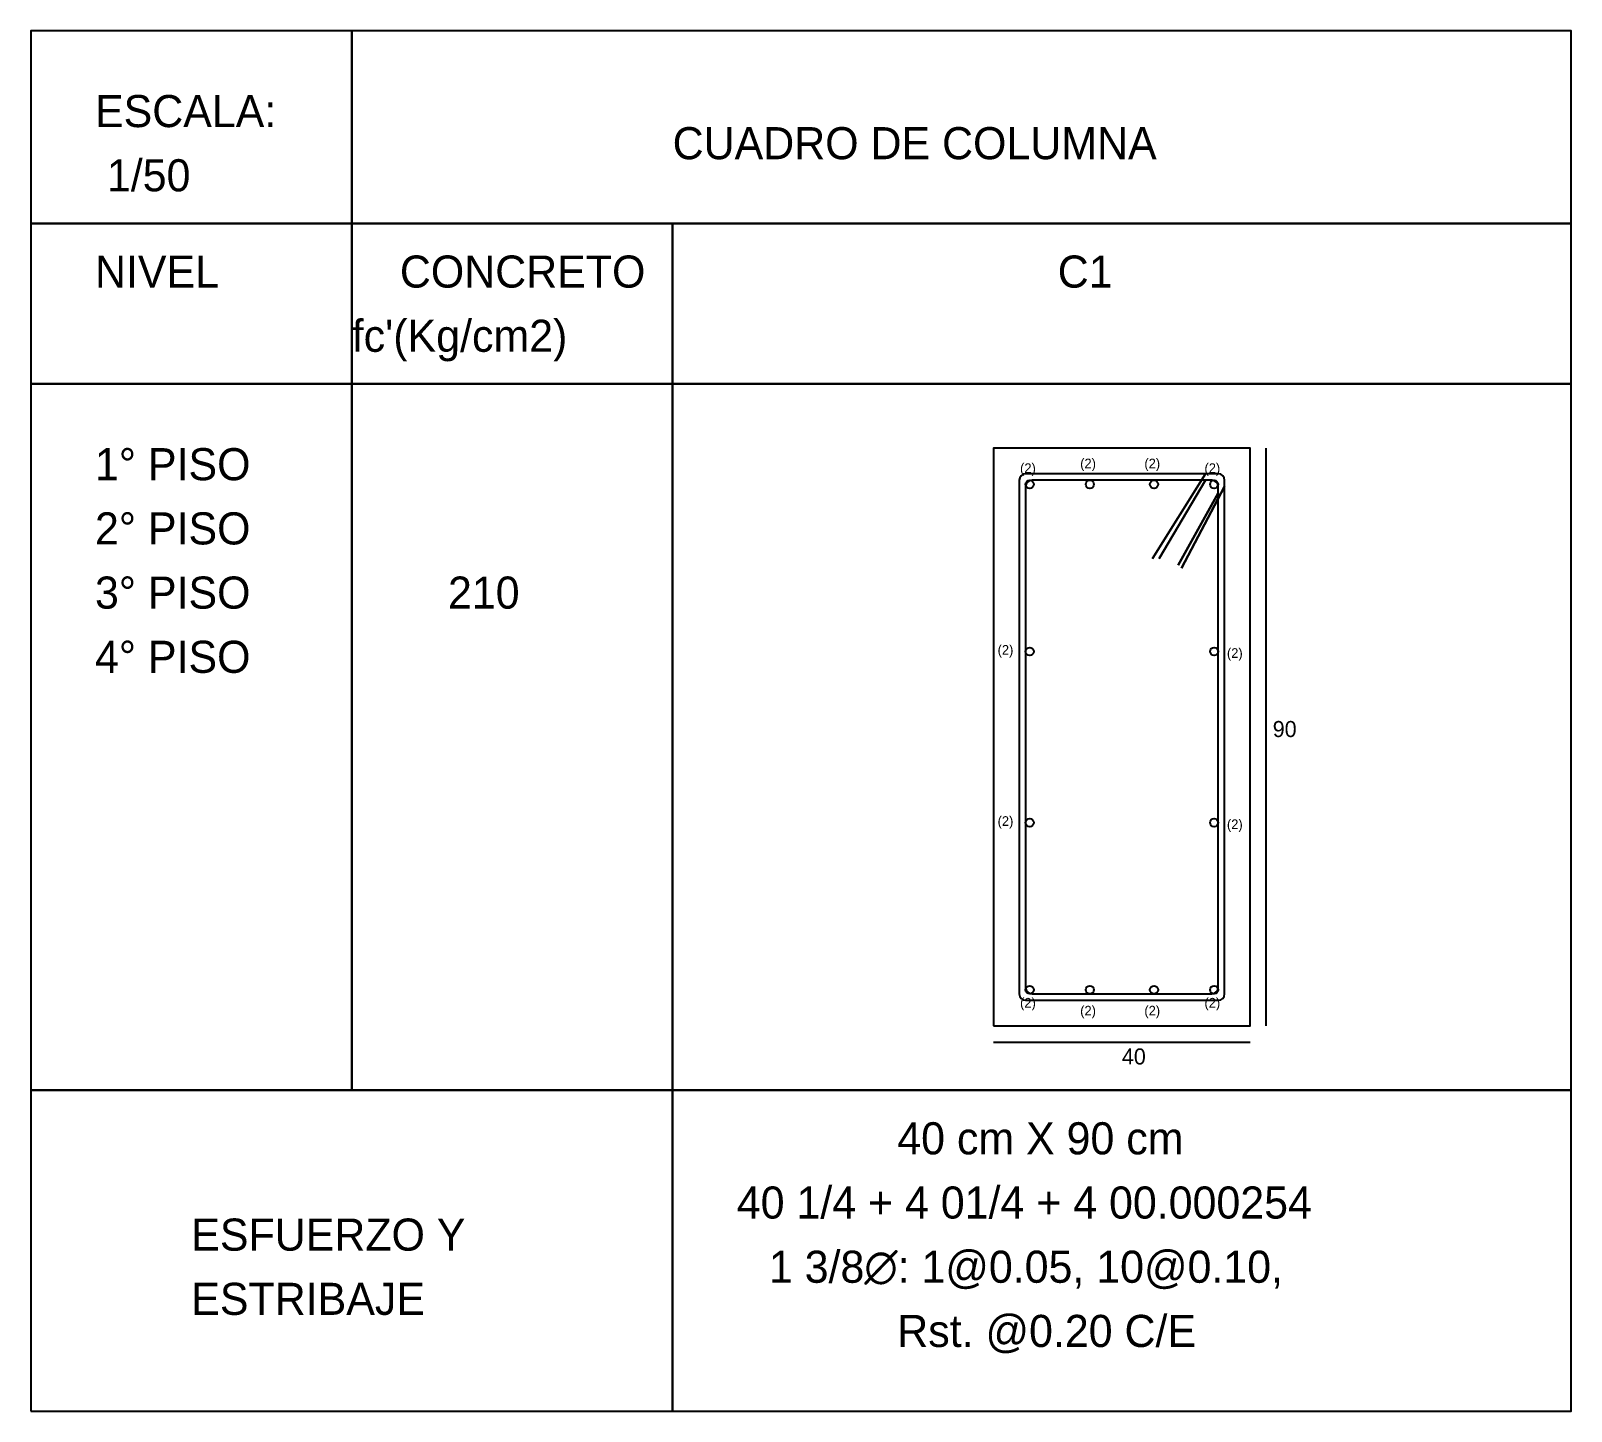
# Model space of a CAD drawing. Header units: metres. Extents: x 0 to 4.8, y 0 to 4.3.
import ezdxf

# ---------------------------------------------------------------- set-up
doc = ezdxf.new("R2010")
doc.units = ezdxf.units.M

msp = doc.modelspace()

# ---------------------------------------------------------------- linework, layer by layer
at = {"color": 1}
for p, q in [((1, 1), (1, 4.3)), ((1, 4.3), (1, 1)), ((0, 3.7), (4.8, 3.7)), ((4.8, 3.7), (0, 3.7)), ((2, 0), (2, 3.7)), ((2, 3.7), (2, 0)), ((4.8, 3.2), (0, 3.2)), ((4.8, 1), (0, 1))]:
    msp.add_line(p, q, dxfattribs=at)
for p, q in [((0, 3.2), (4.8, 3.2)), ((0, 1), (4.8, 1))]:
    msp.add_line(p, q)
at = {"color": 8}
for p, q in [((3.85, 1.2), (3.85, 3)), ((3, 1.15), (3.8, 1.15))]:
    msp.add_line(p, q, dxfattribs=at)
at = {"color": 3}
for p, q in [((3.08, 2.9), (3.08, 1.3)), ((3.7, 2.92), (3.1, 2.92)), ((3.1, 2.88), (3.1, 1.32)), ((3.68, 2.9), (3.12, 2.9)), ((3.4957, 2.6557), (3.66, 2.92)), ((3.66, 2.92), (3.4957, 2.6557)), ((3.5157, 2.6557), (3.66, 2.9)), ((3.66, 2.9), (3.5157, 2.6557)), ((3.5857, 2.6257), (3.72, 2.88)), ((3.72, 2.88), (3.5857, 2.6257)), ((3.7, 1.32), (3.7, 2.88)), ((3.72, 1.3), (3.72, 2.9)), ((3.5757, 2.6357), (3.7, 2.86)), ((3.7, 2.86), (3.5757, 2.6357)), ((3.12, 1.3), (3.68, 1.3)), ((3.1, 1.28), (3.7, 1.28))]:
    msp.add_line(p, q, dxfattribs=at)
at = {"color": 1}
msp.add_polyline3d([(0, 0, 0), (4.8, 0, 0), (4.8, 4.3, 0), (0, 4.3, 0), (0, 0, 0)], dxfattribs=at)
at = {"color": 5}
msp.add_polyline3d([(3, 1.2, 0), (3.8, 1.2, 0), (3.8, 3, 0), (3, 3, 0), (3, 1.2, 0)], dxfattribs=at)
for centre in [(3.1127, 2.8873), (3.3, 2.8873), (3.5, 2.8873), (3.6873, 2.8873), (3.1127, 2.3667), (3.6873, 2.3667), (3.1127, 1.8333), (3.6873, 1.8333), (3.1127, 1.3127), (3.3, 1.3127), (3.5, 1.3127), (3.6873, 1.3127)]:
    msp.add_circle(centre, 0.0127)
at = {"color": 3}
for centre, start, end in [((3.1, 2.9), 90, 180), ((3.12, 2.88), 90, 180), ((3.68, 2.88), 0, 90), ((3.7, 2.9), 0, 90), ((3.1, 1.3), 180, 270), ((3.12, 1.32), 180, 270), ((3.68, 1.32), 270, 0), ((3.7, 1.3), 270, 0)]:
    msp.add_arc(centre, 0.02, start, end, dxfattribs=at)

# ---------------------------------------------------------------- texts
for s, height, p in [('ESCALA:', 0.1, (0.2, 4)), ('CUADRO DE COLUMNA', 0.1, (2, 3.9)), (' 1/50', 0.1, (0.2, 3.8)), ('NIVEL', 0.1, (0.2, 3.5)), ('CONCRETO', 0.1, (1.15, 3.5)), ('C1', 0.1, (3.2, 3.5)), ("fc'(Kg/cm2)", 0.1, (1, 3.3)), ('1° PISO', 0.1, (0.2, 2.9)), ('(2)', 0.03, (3.0827, 2.9227)), ('(2)', 0.03, (3.27, 2.9373)), ('(2)', 0.03, (3.47, 2.9373)), ('(2)', 0.03, (3.6573, 2.9227)), ('2° PISO', 0.1, (0.2, 2.7)), ('3° PISO', 0.1, (0.2, 2.5)), ('210', 0.1, (1.3, 2.5)), ('4° PISO', 0.1, (0.2, 2.3)), ('(2)', 0.03, (3.0127, 2.3567)), ('(2)', 0.03, (3.7273, 2.3467)), ('90', 0.05, (3.87, 2.1)), ('(2)', 0.03, (3.0127, 1.8233)), ('(2)', 0.03, (3.7273, 1.8133)), ('(2)', 0.03, (3.0827, 1.2573)), ('(2)', 0.03, (3.27, 1.2327)), ('(2)', 0.03, (3.47, 1.2327)), ('(2)', 0.03, (3.6573, 1.2573)), ('40', 0.05, (3.4, 1.08)), ('40 cm X 90 cm', 0.1, (2.7, 0.8)), ('40 1/4 + 4 01/4 + 4 00.000254', 0.1, (2.2, 0.6)), ('ESFUERZO Y', 0.1, (0.5, 0.5)), ('1 3/8∅: 1@0.05, 10@0.10,', 0.1, (2.3, 0.4)), ('ESTRIBAJE', 0.1, (0.5, 0.3)), ('Rst. @0.20 C/E', 0.1, (2.7, 0.2))]:
    msp.add_text(s, height=height).set_placement(p)

doc.saveas('drawing.dxf')
